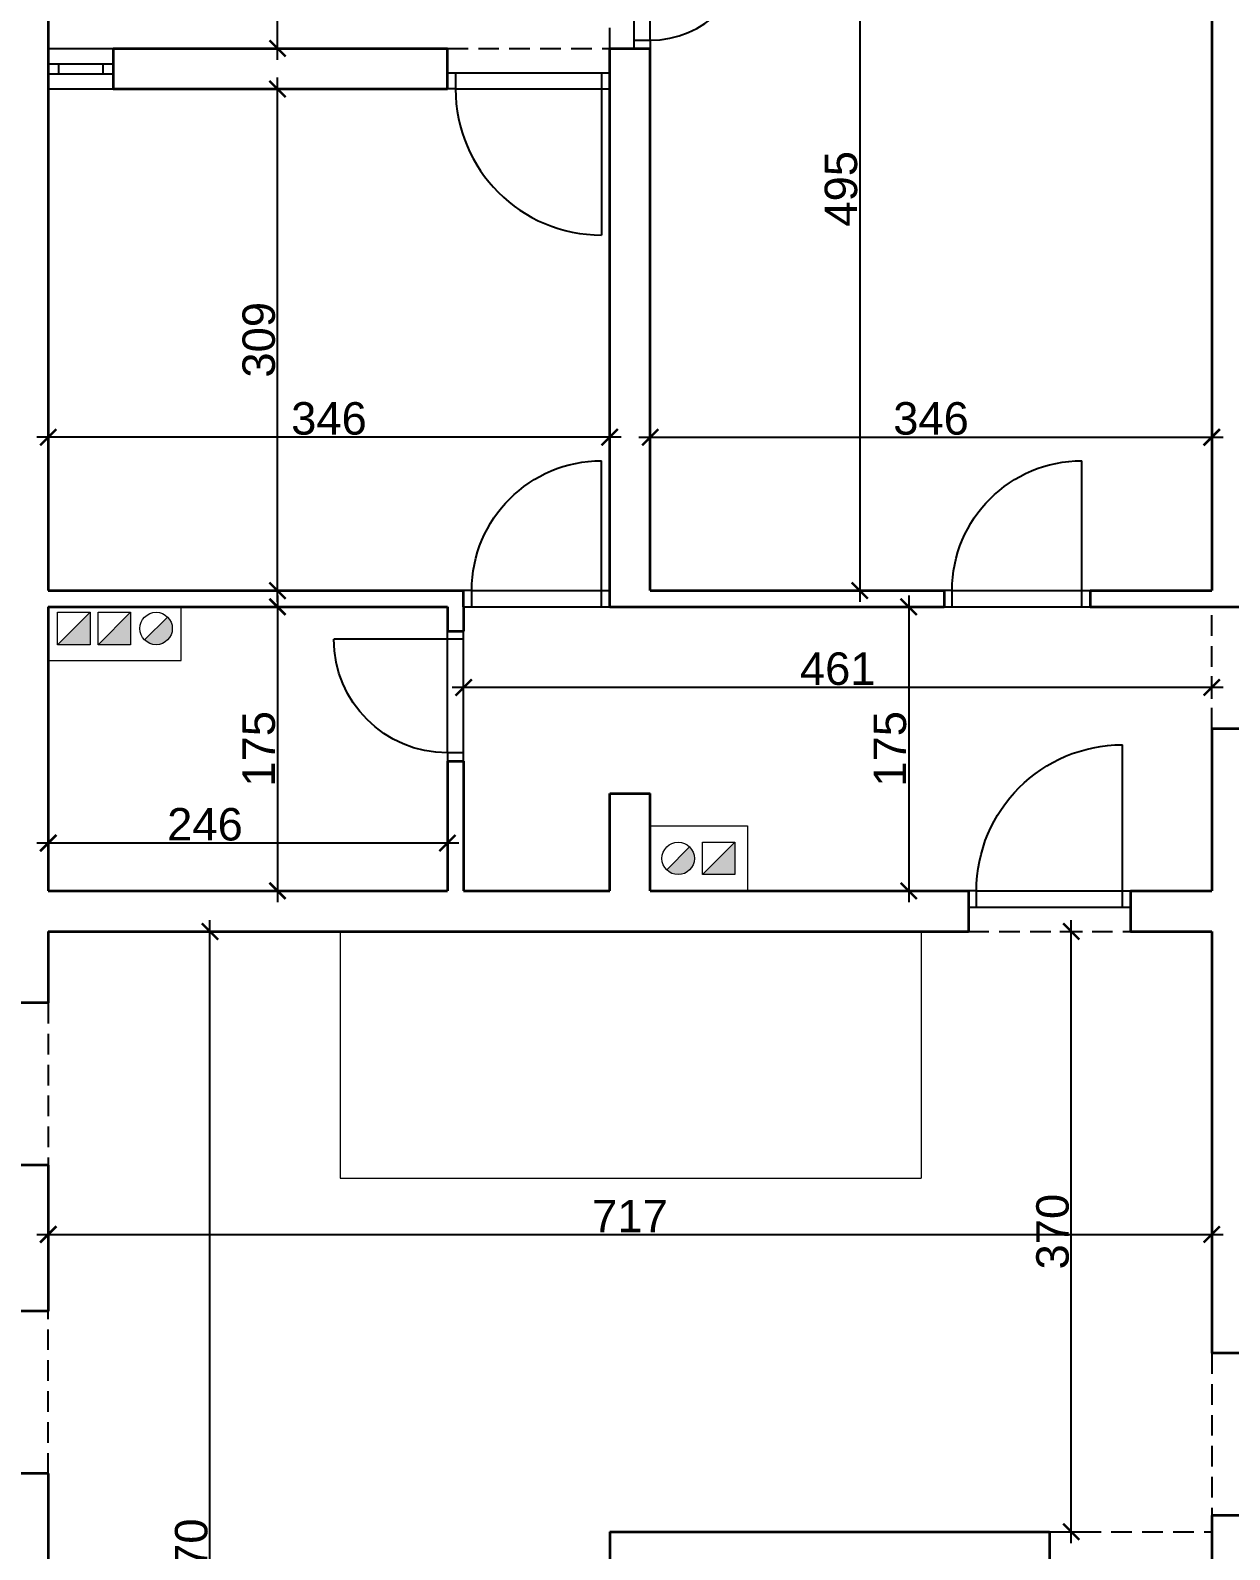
# Model space of a CAD drawing. Header units: centimetres. Extents: x 642232439 to 646206409, y 502891828 to 503284195.
# Drawn here: x 646199597 to 646200336, y 503276067 to 503277003 of the extents above; entities that cross this region are included whole.
import ezdxf

# ---------------------------------------------------------------- set-up
doc = ezdxf.new("R2010")
doc.units = ezdxf.units.CM
doc.header["$PDMODE"] = 35
doc.header["$PDSIZE"] = 0.1
doc.linetypes.add('HIDDENX2', pattern=[19.05, 12.7, -6.35])
doc.layers.add('TP_01 - 0.35', color=1, linetype='Continuous', lineweight=35)
doc.layers.add('TP_07 - 0.20', color=7, linetype='Continuous', lineweight=20)
for name, color, linetype in [('TP_Hatch', 252, 'Continuous'), ('TP_Hidden', 8, 'HIDDENX2'), ('TP_Kotiranje', 3, 'Continuous'), ('TP_Otvori', 8, 'Continuous'), ('TP_Otvori.block', 8, 'Continuous')]:
    doc.layers.add(name, color=color, linetype=linetype)
doc.styles.get("Standard").update_dxf_attribs({"font": 'arial.ttf'})
doc.dimstyles.new('Radni', dxfattribs={"dimtxt": 20, "dimasz": 10, "dimexe": 7, "dimexo": 7, "dimgap": 1.25, "dimtad": 1, "dimdec": 1, "dimrnd": 0.5, "dimdsep": 46, "dimtxsty": 'Standard', "dimblk": 'ARCHTICK', "dimcen": 10, "dimdle": 7, "dimclrd": 256, "dimclre": 256, "dimadec": 1, "dimazin": 0, "dimtm": 1e-09, "dimtfac": 1, "dimtdec": 1, "dimtix": 1, "dimtmove": 0, "dimatfit": 0, "dimfxl": 7, "dimfxlon": 1, "dimarcsym": 0})

# ---------------------------------------------------------------- blocks, each defined once
blk = doc.blocks.new('*U523')
at = {"layer": 'TP_Otvori'}
for p, q in [((5, 0), (5, 80)), ((5, 0), (0, 0)), ((85, 0), (5, 0)), ((5, -10), (5, 0)), ((85, -10), (85, 0)), ((85, 0), (90, 0)), ((90, -10), (0, -10))]:
    blk.add_line(p, q, dxfattribs=at)
blk.add_arc((5, 0), 80, 0.00001, 90.00001, dxfattribs=at)
blk = doc.blocks.new('*U525')
at = {"layer": 'TP_Otvori'}
for p, q in [((5, 0), (5, 90)), ((5, 0), (0, 0)), ((95, 0), (5, 0)), ((5, -10), (5, 0)), ((95, -10), (95, 0)), ((95, 0), (100, 0)), ((100, -10), (0, -10))]:
    blk.add_line(p, q, dxfattribs=at)
blk.add_arc((5, 0), 90, 0.00001, 90.00001, dxfattribs=at)
blk = doc.blocks.new('*U524')
at = {"layer": 'TP_Otvori'}
for p, q in [((5, 0), (5, 70)), ((5, 0), (0, 0)), ((75, 0), (5, 0)), ((5, -10), (5, 0)), ((75, -10), (75, 0)), ((75, 0), (80, 0)), ((80, -10), (0, -10))]:
    blk.add_line(p, q, dxfattribs=at)
blk.add_arc((5, 0), 70, 0.00001, 90.00001, dxfattribs=at)
blk = doc.blocks.new('*U527')
at = {"layer": 'TP_01 - 0.35'}
for p, q in [((0, 0), (0, -30)), ((48, 0), (48, -30))]:
    blk.add_line(p, q, dxfattribs=at)
at = {"layer": 'TP_Otvori'}
for p, q in [((0, 0), (48, 0)), ((0, -11.3), (48, -11.3)), ((0, -18.8), (48, -18.8)), ((7.5, -11.3), (7.5, -18.8)), ((40.5, -11.3), (40.5, -18.8)), ((0, -30), (48, -30))]:
    blk.add_line(p, q, dxfattribs=at)
blk = doc.blocks.new('*U526')
at = {"layer": 'TP_Otvori'}
for p, q in [((5, 0), (5, 60)), ((5, 0), (0, 0)), ((65, 0), (5, 0)), ((5, -10), (5, 0)), ((65, -10), (65, 0)), ((65, 0), (70, 0)), ((70, -10), (0, -10))]:
    blk.add_line(p, q, dxfattribs=at)
blk.add_arc((5, 0), 60, 0.00001, 90.00001, dxfattribs=at)
blk = doc.blocks.new('_ArchTick')
at = {"color": 0, "linetype": 'ByBlock', "const_width": 0.15}
blk.add_lwpolyline([(-0.5, -0.5), (0.5, 0.5)], dxfattribs=at)
blk = doc.blocks.new('*D354')
at = {"layer": 'Defpoints', "color": 0, "transparency": 16777216}
for p in [(646199708.03, 503276447.8), (646199954.34, 503276447.8), (646199954.34, 503275678)]:
    blk.add_point(p, dxfattribs=at)
at = {"layer": 'TP_Kotiranje', "lineweight": -2, "transparency": 16777216}
for p, q in [((646199708.03, 503275671), (646199708.03, 503276454.8)), ((646199715.03, 503276447.8), (646199701.03, 503276447.8)), ((646199715.03, 503275678), (646199701.03, 503275678))]:
    blk.add_line(p, q, dxfattribs=at)
at = {"layer": 'TP_Kotiranje', "lineweight": -2, "transparency": 16777216, "xscale": 10, "yscale": 10, "zscale": 10}
for p, rotation in [((646199708.03, 503276447.8), 90), ((646199708.03, 503275678), 270)]:
    blk.add_blockref('_ArchTick', p, dxfattribs=dict(at, rotation=rotation))
at = {"layer": 'TP_Kotiranje', "color": 0, "transparency": 16777216, "insert": (646199696.57, 503276062.9), "char_height": 20, "attachment_point": 5, "rotation": 90}
blk.add_mtext('770', dxfattribs=at)
blk = doc.blocks.new('*D355')
at = {"layer": 'Defpoints', "color": 0, "transparency": 16777216}
for p in [(646199608.34, 503276258.8), (646200325.34, 503276261.18), (646200325.34, 503276258.8)]:
    blk.add_point(p, dxfattribs=at)
at = {"layer": 'TP_Kotiranje', "lineweight": -2, "transparency": 16777216}
for p, q in [((646199608.34, 503276261.18), (646199608.34, 503276268.18)), ((646200325.34, 503276261.18), (646200325.34, 503276268.18)), ((646199601.34, 503276261.18), (646200332.34, 503276261.18))]:
    blk.add_line(p, q, dxfattribs=at)
at = {"layer": 'TP_Kotiranje', "lineweight": -2, "transparency": 16777216, "xscale": 10, "yscale": 10, "zscale": 10, "rotation": 180}
blk.add_blockref('_ArchTick', (646199608.34, 503276261.18), dxfattribs=at)
at = {"layer": 'TP_Kotiranje', "lineweight": -2, "transparency": 16777216, "xscale": 10, "yscale": 10, "zscale": 10}
blk.add_blockref('_ArchTick', (646200325.34, 503276261.18), dxfattribs=at)
at = {"layer": 'TP_Kotiranje', "color": 0, "transparency": 16777216, "insert": (646199966.84, 503276272.47), "char_height": 20, "attachment_point": 5}
blk.add_mtext('717', dxfattribs=at)
blk = doc.blocks.new('*D356')
at = {"layer": 'Defpoints', "color": 0, "transparency": 16777216}
for p in [(646200089.84, 503276447.8), (646200238.77, 503276447.8), (646200089.84, 503276078)]:
    blk.add_point(p, dxfattribs=at)
at = {"layer": 'TP_Kotiranje', "lineweight": -2, "transparency": 16777216}
for p, q in [((646200238.77, 503276071), (646200238.77, 503276454.8)), ((646200231.77, 503276447.8), (646200245.77, 503276447.8)), ((646200231.77, 503276078), (646200245.77, 503276078))]:
    blk.add_line(p, q, dxfattribs=at)
at = {"layer": 'TP_Kotiranje', "lineweight": -2, "transparency": 16777216, "xscale": 10, "yscale": 10, "zscale": 10}
for p, rotation in [((646200238.77, 503276447.8), 90), ((646200238.77, 503276078), 270)]:
    blk.add_blockref('_ArchTick', p, dxfattribs=dict(at, rotation=rotation))
at = {"layer": 'TP_Kotiranje', "color": 0, "transparency": 16777216, "insert": (646200227.3, 503276262.9), "char_height": 20, "attachment_point": 5, "rotation": 90}
blk.add_mtext('370', dxfattribs=at)
blk = doc.blocks.new('*D357')
at = {"layer": 'Defpoints', "color": 0, "transparency": 16777216}
for p in [(646199731.34, 503276647.8), (646199731.34, 503276472.8), (646199749.64, 503276472.8)]:
    blk.add_point(p, dxfattribs=at)
at = {"layer": 'TP_Kotiranje', "lineweight": -2, "transparency": 16777216}
for p, q in [((646199749.64, 503276654.8), (646199749.64, 503276465.8)), ((646199742.64, 503276647.8), (646199756.64, 503276647.8)), ((646199742.64, 503276472.8), (646199756.64, 503276472.8))]:
    blk.add_line(p, q, dxfattribs=at)
at = {"layer": 'TP_Kotiranje', "lineweight": -2, "transparency": 16777216, "xscale": 10, "yscale": 10, "zscale": 10}
for p, rotation in [((646199749.64, 503276647.8), 90), ((646199749.64, 503276472.8), 270)]:
    blk.add_blockref('_ArchTick', p, dxfattribs=dict(at, rotation=rotation))
at = {"layer": 'TP_Kotiranje', "color": 0, "transparency": 16777216, "insert": (646199738.18, 503276560.3), "char_height": 20, "attachment_point": 5, "rotation": 90}
blk.add_mtext('175', dxfattribs=at)
blk = doc.blocks.new('*D358')
at = {"layer": 'Defpoints', "color": 0, "transparency": 16777216}
for p in [(646199749.64, 503276966.8), (646199749.64, 503276966.8), (646199749.64, 503276657.8)]:
    blk.add_point(p, dxfattribs=at)
at = {"layer": 'TP_Kotiranje', "lineweight": -2, "transparency": 16777216}
for p, q in [((646199749.64, 503276650.8), (646199749.64, 503276973.8)), ((646199749.64, 503276966.8), (646199742.64, 503276966.8)), ((646199749.64, 503276657.8), (646199756.64, 503276657.8))]:
    blk.add_line(p, q, dxfattribs=at)
at = {"layer": 'TP_Kotiranje', "lineweight": -2, "transparency": 16777216, "xscale": 10, "yscale": 10, "zscale": 10}
for p, rotation in [((646199749.64, 503276966.8), 90), ((646199749.64, 503276657.8), 270)]:
    blk.add_blockref('_ArchTick', p, dxfattribs=dict(at, rotation=rotation))
at = {"layer": 'TP_Kotiranje', "color": 0, "transparency": 16777216, "insert": (646199738.17, 503276812.3), "char_height": 20, "attachment_point": 5, "rotation": 90}
blk.add_mtext('309', dxfattribs=at)
blk = doc.blocks.new('*D359')
at = {"layer": 'Defpoints', "color": 0, "transparency": 16777216}
for p in [(646199749.64, 503277121.8), (646199749.64, 503277121.8), (646199749.64, 503276991.8)]:
    blk.add_point(p, dxfattribs=at)
at = {"layer": 'TP_Kotiranje', "lineweight": -2, "transparency": 16777216}
for p, q in [((646199749.64, 503276984.8), (646199749.64, 503277128.8)), ((646199749.64, 503277121.8), (646199742.64, 503277121.8)), ((646199749.64, 503276991.8), (646199756.64, 503276991.8))]:
    blk.add_line(p, q, dxfattribs=at)
at = {"layer": 'TP_Kotiranje', "lineweight": -2, "transparency": 16777216, "xscale": 10, "yscale": 10, "zscale": 10}
for p, rotation in [((646199749.64, 503277121.8), 90), ((646199749.64, 503276991.8), 270)]:
    blk.add_blockref('_ArchTick', p, dxfattribs=dict(at, rotation=rotation))
at = {"layer": 'TP_Kotiranje', "color": 0, "transparency": 16777216, "insert": (646199738.17, 503277056.8), "char_height": 20, "attachment_point": 5, "rotation": 90}
blk.add_mtext('130', dxfattribs=at)
blk = doc.blocks.new('*D360')
at = {"layer": 'Defpoints', "color": 0, "transparency": 16777216}
for p in [(646200165.34, 503277152.8), (646200108.41, 503276657.8), (646200160.34, 503276657.8)]:
    blk.add_point(p, dxfattribs=at)
at = {"layer": 'TP_Kotiranje', "lineweight": -2, "transparency": 16777216}
for p, q in [((646200108.41, 503277159.8), (646200108.41, 503276650.8)), ((646200115.41, 503277152.8), (646200101.41, 503277152.8)), ((646200115.41, 503276657.8), (646200101.41, 503276657.8))]:
    blk.add_line(p, q, dxfattribs=at)
at = {"layer": 'TP_Kotiranje', "lineweight": -2, "transparency": 16777216, "xscale": 10, "yscale": 10, "zscale": 10}
for p, rotation in [((646200108.41, 503277152.8), 90), ((646200108.41, 503276657.8), 270)]:
    blk.add_blockref('_ArchTick', p, dxfattribs=dict(at, rotation=rotation))
at = {"layer": 'TP_Kotiranje', "color": 0, "transparency": 16777216, "insert": (646200096.95, 503276905.3), "char_height": 20, "attachment_point": 5, "rotation": 90}
blk.add_mtext('495', dxfattribs=at)
blk = doc.blocks.new('*D361')
at = {"layer": 'Defpoints', "color": 0, "transparency": 16777216}
for p in [(646200108.41, 503276647.8), (646200108.41, 503276472.8), (646200138.58, 503276472.8)]:
    blk.add_point(p, dxfattribs=at)
at = {"layer": 'TP_Kotiranje', "lineweight": -2, "transparency": 16777216}
for p, q in [((646200138.58, 503276654.8), (646200138.58, 503276465.8)), ((646200131.58, 503276647.8), (646200145.58, 503276647.8)), ((646200131.58, 503276472.8), (646200145.58, 503276472.8))]:
    blk.add_line(p, q, dxfattribs=at)
at = {"layer": 'TP_Kotiranje', "lineweight": -2, "transparency": 16777216, "xscale": 10, "yscale": 10, "zscale": 10}
for p, rotation in [((646200138.58, 503276647.8), 90), ((646200138.58, 503276472.8), 270)]:
    blk.add_blockref('_ArchTick', p, dxfattribs=dict(at, rotation=rotation))
at = {"layer": 'TP_Kotiranje', "color": 0, "transparency": 16777216, "insert": (646200127.12, 503276560.3), "char_height": 20, "attachment_point": 5, "rotation": 90}
blk.add_mtext('175', dxfattribs=at)
blk = doc.blocks.new('*D381')
at = {"layer": 'Defpoints', "color": 0, "transparency": 16777216}
for p in [(646199979.34, 503276895.88), (646200325.34, 503276895.88), (646200325.34, 503276752.27)]:
    blk.add_point(p, dxfattribs=at)
at = {"layer": 'TP_Kotiranje', "lineweight": -2, "transparency": 16777216}
for p, q in [((646199979.34, 503276759.27), (646199979.34, 503276745.27)), ((646200325.34, 503276759.27), (646200325.34, 503276745.27)), ((646199972.34, 503276752.27), (646200332.34, 503276752.27))]:
    blk.add_line(p, q, dxfattribs=at)
at = {"layer": 'TP_Kotiranje', "lineweight": -2, "transparency": 16777216, "xscale": 10, "yscale": 10, "zscale": 10, "rotation": 180}
blk.add_blockref('_ArchTick', (646199979.34, 503276752.27), dxfattribs=at)
at = {"layer": 'TP_Kotiranje', "lineweight": -2, "transparency": 16777216, "xscale": 10, "yscale": 10, "zscale": 10}
blk.add_blockref('_ArchTick', (646200325.34, 503276752.27), dxfattribs=at)
at = {"layer": 'TP_Kotiranje', "color": 0, "transparency": 16777216, "insert": (646200152.34, 503276763.74), "char_height": 20, "attachment_point": 5}
blk.add_mtext('346', dxfattribs=at)
blk = doc.blocks.new('*D382')
at = {"layer": 'Defpoints', "color": 0, "transparency": 16777216}
for p in [(646199608.34, 503276752.27), (646199608.34, 503276752.27), (646199954.34, 503276752.27)]:
    blk.add_point(p, dxfattribs=at)
at = {"layer": 'TP_Kotiranje', "lineweight": -2, "transparency": 16777216}
for p, q in [((646199608.34, 503276752.27), (646199608.34, 503276759.27)), ((646199961.34, 503276752.27), (646199601.34, 503276752.27)), ((646199954.34, 503276752.27), (646199954.34, 503276745.27))]:
    blk.add_line(p, q, dxfattribs=at)
at = {"layer": 'TP_Kotiranje', "lineweight": -2, "transparency": 16777216, "xscale": 10, "yscale": 10, "zscale": 10, "rotation": 180}
blk.add_blockref('_ArchTick', (646199608.34, 503276752.27), dxfattribs=at)
at = {"layer": 'TP_Kotiranje', "lineweight": -2, "transparency": 16777216, "xscale": 10, "yscale": 10, "zscale": 10}
blk.add_blockref('_ArchTick', (646199954.34, 503276752.27), dxfattribs=at)
at = {"layer": 'TP_Kotiranje', "color": 0, "transparency": 16777216, "insert": (646199781.34, 503276763.74), "char_height": 20, "attachment_point": 5}
blk.add_mtext('346', dxfattribs=at)
blk = doc.blocks.new('*D415')
at = {"layer": 'Defpoints', "color": 0, "transparency": 16777216}
for p in [(646199864.34, 503276598.11), (646199864.34, 503276572.8), (646200325.34, 503276572.8)]:
    blk.add_point(p, dxfattribs=at)
at = {"layer": 'TP_Kotiranje', "lineweight": -2, "transparency": 16777216}
for p, q in [((646199864.34, 503276591.11), (646199864.34, 503276605.11)), ((646200325.34, 503276591.11), (646200325.34, 503276605.11)), ((646200332.34, 503276598.11), (646199857.34, 503276598.11))]:
    blk.add_line(p, q, dxfattribs=at)
at = {"layer": 'TP_Kotiranje', "lineweight": -2, "transparency": 16777216, "xscale": 10, "yscale": 10, "zscale": 10, "rotation": 180}
blk.add_blockref('_ArchTick', (646199864.34, 503276598.11), dxfattribs=at)
at = {"layer": 'TP_Kotiranje', "lineweight": -2, "transparency": 16777216, "xscale": 10, "yscale": 10, "zscale": 10}
blk.add_blockref('_ArchTick', (646200325.34, 503276598.11), dxfattribs=at)
at = {"layer": 'TP_Kotiranje', "color": 0, "transparency": 16777216, "insert": (646200094.84, 503276609.57), "char_height": 20, "attachment_point": 5}
blk.add_mtext('461', dxfattribs=at)
blk = doc.blocks.new('*D416')
at = {"layer": 'Defpoints', "color": 0, "transparency": 16777216}
for p in [(646199608.34, 503276592.8), (646199854.34, 503276592.8), (646199608.34, 503276502.24)]:
    blk.add_point(p, dxfattribs=at)
at = {"layer": 'TP_Kotiranje', "lineweight": -2, "transparency": 16777216}
for p, q in [((646199608.34, 503276509.24), (646199608.34, 503276495.24)), ((646199854.34, 503276509.24), (646199854.34, 503276495.24)), ((646199861.34, 503276502.24), (646199601.34, 503276502.24))]:
    blk.add_line(p, q, dxfattribs=at)
at = {"layer": 'TP_Kotiranje', "lineweight": -2, "transparency": 16777216, "xscale": 10, "yscale": 10, "zscale": 10, "rotation": 180}
blk.add_blockref('_ArchTick', (646199608.34, 503276502.24), dxfattribs=at)
at = {"layer": 'TP_Kotiranje', "lineweight": -2, "transparency": 16777216, "xscale": 10, "yscale": 10, "zscale": 10}
blk.add_blockref('_ArchTick', (646199854.34, 503276502.24), dxfattribs=at)
at = {"layer": 'TP_Kotiranje', "color": 0, "transparency": 16777216, "insert": (646199704.93, 503276513.7), "char_height": 20, "attachment_point": 5}
blk.add_mtext('246', dxfattribs=at)

msp = doc.modelspace()

# ---------------------------------------------------------------- hatches: boundary and pattern name
at = {"layer": 'TP_Hatch'}
h = msp.add_hatch(color=256, dxfattribs=at)
h.dxf.hatch_style = 1
h.paths.add_polyline_path([(646199634.09, 503276624.44), (646199634.09, 503276644.44), (646199614.09, 503276624.44)])
h = msp.add_hatch(color=256, dxfattribs=at)
h.dxf.hatch_style = 1
h.paths.add_polyline_path([(646199659.09, 503276624.44), (646199659.09, 503276644.44), (646199639.09, 503276624.44)])
h = msp.add_hatch(color=256, dxfattribs=at)
h.dxf.hatch_style = 1
edge = h.paths.add_edge_path()
edge.add_arc((646199674.82, 503276634.44), 10, 225, 270)
edge.add_arc((646199674.82, 503276634.44), 10, 270, 360)
edge.add_arc((646199674.82, 503276634.44), 10, 0, 45)
edge.add_line((646199681.9, 503276641.51), (646199667.75, 503276627.37))
h = msp.add_hatch(color=256, dxfattribs=at)
h.dxf.hatch_style = 1
edge = h.paths.add_edge_path()
edge.add_arc((646199996.52, 503276492.8), 10, 225, 270)
edge.add_arc((646199996.52, 503276492.8), 10, 270, 360)
edge.add_arc((646199996.52, 503276492.8), 10, 0, 45)
edge.add_line((646200003.59, 503276499.87), (646199989.45, 503276485.73))
h = msp.add_hatch(color=256, dxfattribs=at)
h.dxf.hatch_style = 1
h.paths.add_polyline_path([(646200031.52, 503276482.8), (646200031.52, 503276502.8), (646200011.52, 503276482.8)])

# ---------------------------------------------------------------- linework, layer by layer
at = {"layer": 'TP_01 - 0.35'}
for p, q in [((646200325.34, 503277192.8), (646200325.34, 503276657.8)), ((646199608.34, 503277011.8), (646199608.34, 503276657.8)), ((646199648.34, 503276991.8), (646199648.34, 503276966.8)), ((646199648.34, 503276991.8), (646199854.34, 503276991.8)), ((646199854.34, 503276966.8), (646199854.34, 503276991.8)), ((646199954.34, 503276647.8), (646199954.34, 503276991.8)), ((646199954.34, 503276991.8), (646199979.34, 503276991.8)), ((646199979.34, 503276657.8), (646199979.34, 503276991.8)), ((646199648.34, 503276966.8), (646199854.34, 503276966.8)), ((646199608.34, 503276657.8), (646199864.34, 503276657.8)), ((646199864.34, 503276647.8), (646199864.34, 503276657.8)), ((646199979.34, 503276657.8), (646200160.34, 503276657.8)), ((646200160.34, 503276657.8), (646200160.34, 503276647.8)), ((646200250.34, 503276657.8), (646200325.34, 503276657.8)), ((646200250.34, 503276657.8), (646200250.34, 503276647.8)), ((646199608.34, 503276647.8), (646199608.34, 503276472.8)), ((646199608.34, 503276647.8), (646199854.34, 503276647.8)), ((646199854.34, 503276647.8), (646199854.34, 503276632.8)), ((646199864.34, 503276647.8), (646199864.34, 503276632.8)), ((646199954.34, 503276647.8), (646200160.34, 503276647.8)), ((646200250.34, 503276647.8), (646200325.34, 503276647.8)), ((646200325.34, 503276647.8), (646200350.34, 503276647.8)), ((646199854.34, 503276632.8), (646199864.34, 503276632.8)), ((646200325.34, 503276572.8), (646200325.34, 503276472.8)), ((646200325.34, 503276572.8), (646200350.34, 503276572.8)), ((646199854.34, 503276552.8), (646199854.34, 503276472.8)), ((646199854.34, 503276552.8), (646199864.34, 503276552.8)), ((646199864.34, 503276552.8), (646199864.34, 503276472.8)), ((646199954.34, 503276532.8), (646199979.34, 503276532.8)), ((646199954.34, 503276472.8), (646199954.34, 503276532.8)), ((646199979.34, 503276472.8), (646199979.34, 503276532.8)), ((646199608.34, 503276472.8), (646199854.34, 503276472.8)), ((646199864.34, 503276472.8), (646199954.34, 503276472.8)), ((646199979.34, 503276472.8), (646200175.34, 503276472.8)), ((646200175.34, 503276472.8), (646200175.34, 503276447.8)), ((646200275.34, 503276472.8), (646200275.34, 503276447.8)), ((646200275.34, 503276472.8), (646200325.34, 503276472.8)), ((646199608.34, 503276447.8), (646199608.34, 503276403.8)), ((646199608.34, 503276447.8), (646200175.34, 503276447.8)), ((646200275.34, 503276447.8), (646200325.34, 503276447.8)), ((646200325.34, 503276447.8), (646200325.34, 503276188)), ((646199608.34, 503276403.8), (646199583.34, 503276403.8)), ((646199608.34, 503276303.8), (646199583.34, 503276303.8)), ((646199608.34, 503276303.8), (646199608.34, 503276213.8)), ((646199608.34, 503276213.8), (646199583.34, 503276213.8)), ((646200350.34, 503276188), (646200325.34, 503276188)), ((646199608.34, 503276113.8), (646199583.34, 503276113.8)), ((646199608.34, 503276113.8), (646199608.34, 503275608.8)), ((646200325.34, 503276088), (646200325.34, 503275978)), ((646200350.34, 503276088), (646200325.34, 503276088)), ((646199954.34, 503276078), (646199954.34, 503275518)), ((646199954.34, 503276078), (646200225.34, 503276078)), ((646200225.34, 503276078), (646200225.34, 503276053))]:
    msp.add_line(p, q, dxfattribs=at)
at = {"layer": 'TP_07 - 0.20'}
for p, q in [((646199634.09, 503276644.44), (646199614.09, 503276624.44)), ((646199659.09, 503276644.44), (646199639.09, 503276624.44)), ((646199681.9, 503276641.51), (646199667.75, 503276627.37)), ((646199690.34, 503276614.8), (646199690.34, 503276647.8)), ((646199608.34, 503276614.8), (646199690.34, 503276614.8)), ((646199979.34, 503276512.8), (646200039.34, 503276512.8)), ((646200039.34, 503276512.8), (646200039.34, 503276472.8)), ((646200003.59, 503276499.87), (646199989.45, 503276485.73)), ((646200031.52, 503276502.8), (646200011.52, 503276482.8)), ((646199788.34, 503276447.8), (646199788.34, 503276295.8)), ((646200146.34, 503276447.8), (646200146.34, 503276295.8)), ((646199788.34, 503276295.8), (646200146.34, 503276295.8))]:
    msp.add_line(p, q, dxfattribs=at)
for points in [[(646199614.09, 503276644.44), (646199634.09, 503276644.44), (646199634.09, 503276624.44), (646199614.09, 503276624.44)], [(646199639.09, 503276644.44), (646199659.09, 503276644.44), (646199659.09, 503276624.44), (646199639.09, 503276624.44)], [(646200011.52, 503276502.8), (646200031.52, 503276502.8), (646200031.52, 503276482.8), (646200011.52, 503276482.8)]]:
    msp.add_lwpolyline(points, close=True, dxfattribs=at)
for centre in [(646199674.82, 503276634.44), (646199996.52, 503276492.8)]:
    msp.add_circle(centre, 10, dxfattribs=at)
at = {"layer": 'TP_Hidden'}
for p, q in [((646199954.34, 503276991.8), (646199954.34, 503277061.8)), ((646199854.34, 503276991.8), (646199954.34, 503276991.8)), ((646200325.34, 503276572.8), (646200325.34, 503276647.8)), ((646200175.34, 503276447.8), (646200275.34, 503276447.8)), ((646199608.34, 503276403.8), (646199608.34, 503276303.8)), ((646199608.34, 503276113.8), (646199608.34, 503276213.8)), ((646200325.34, 503276188), (646200325.34, 503276088)), ((646200225.34, 503276078), (646200325.34, 503276078))]:
    msp.add_line(p, q, dxfattribs=at)

# ---------------------------------------------------------------- block references
at = {"layer": 'TP_Otvori.block'}
for name, p, rotation in [('*U526', (646199979.34, 503277061.8), 270), ('*U525', (646199954.34, 503276966.8), 180)]:
    msp.add_blockref(name, p, dxfattribs=dict(at, rotation=rotation))
at = {"layer": 'TP_Otvori.block', "xscale": 0.8333333856529689, "yscale": 0.8333333856529689, "zscale": 0.8333333856529689}
msp.add_blockref('*U527', (646199608.34, 503276991.8), dxfattribs=at)
at = {"layer": 'TP_Otvori.block', "xscale": -1}
for name, p in [('*U523', (646199954.34, 503276657.8)), ('*U523', (646200250.34, 503276657.8)), ('*U525', (646200275.34, 503276472.8))]:
    msp.add_blockref(name, p, dxfattribs=at)
at = {"layer": 'TP_Otvori.block', "xscale": -1, "rotation": 90}
msp.add_blockref('*U524', (646199854.34, 503276632.8), dxfattribs=at)

# ---------------------------------------------------------------- dimensions: what is measured, and where the dimension line sits
at = {"layer": 'TP_Kotiranje'}
for base, p1, p2, picture, middle in [((646200108.41, 503276657.8), (646200165.34, 503277152.8), (646200160.34, 503276657.8), '*D360', (646200096.95, 503276905.3)), ((646199749.64, 503277121.8), (646199749.64, 503276991.8), (646199749.64, 503277121.8), '*D359', (646199738.17, 503277056.8)), ((646199749.64, 503276966.8), (646199749.64, 503276657.8), (646199749.64, 503276966.8), '*D358', (646199738.17, 503276812.3)), ((646199749.64, 503276472.8), (646199731.34, 503276647.8), (646199731.34, 503276472.8), '*D357', (646199738.18, 503276560.3)), ((646200138.58, 503276472.8), (646200108.41, 503276647.8), (646200108.41, 503276472.8), '*D361', (646200127.12, 503276560.3)), ((646199708.03, 503276447.8), (646199954.34, 503275678), (646199954.34, 503276447.8), '*D354', (646199696.57, 503276062.9)), ((646200238.77, 503276447.8), (646200089.84, 503276078), (646200089.84, 503276447.8), '*D356', (646200227.3, 503276262.9))]:
    dim = msp.add_linear_dim(base=base, p1=p1, p2=p2, angle=90, dimstyle='Radni', dxfattribs=at)
    dim.commit()
    dim.dimension.update_dxf_attribs({"geometry": picture, "text_midpoint": middle})
for base, p1, p2, picture, middle in [((646200325.34, 503276752.27), (646199979.34, 503276895.88), (646200325.34, 503276895.88), '*D381', (646200152.34, 503276763.74)), ((646199608.34, 503276752.27), (646199954.34, 503276752.27), (646199608.34, 503276752.27), '*D382', (646199781.34, 503276763.74)), ((646199864.34, 503276598.11), (646200325.34, 503276572.8), (646199864.34, 503276572.8), '*D415', (646200094.84, 503276609.57)), ((646200325.34, 503276261.18), (646199608.34, 503276258.8), (646200325.34, 503276258.8), '*D355', (646199966.84, 503276272.47))]:
    dim = msp.add_linear_dim(base=base, p1=p1, p2=p2, dimstyle='Radni', dxfattribs=at)
    dim.commit()
    dim.dimension.update_dxf_attribs({"geometry": picture, "text_midpoint": middle})
dim = msp.add_linear_dim(base=(646199608.34, 503276502.24), p1=(646199854.34, 503276592.8), p2=(646199608.34, 503276592.8), dimstyle='Radni', dxfattribs=at)
dim.commit()
dim.dimension.update_dxf_attribs({"geometry": '*D416', "text_midpoint": (646199704.93, 503276502.24), "dimtype": 160})

doc.saveas('drawing.dxf')
